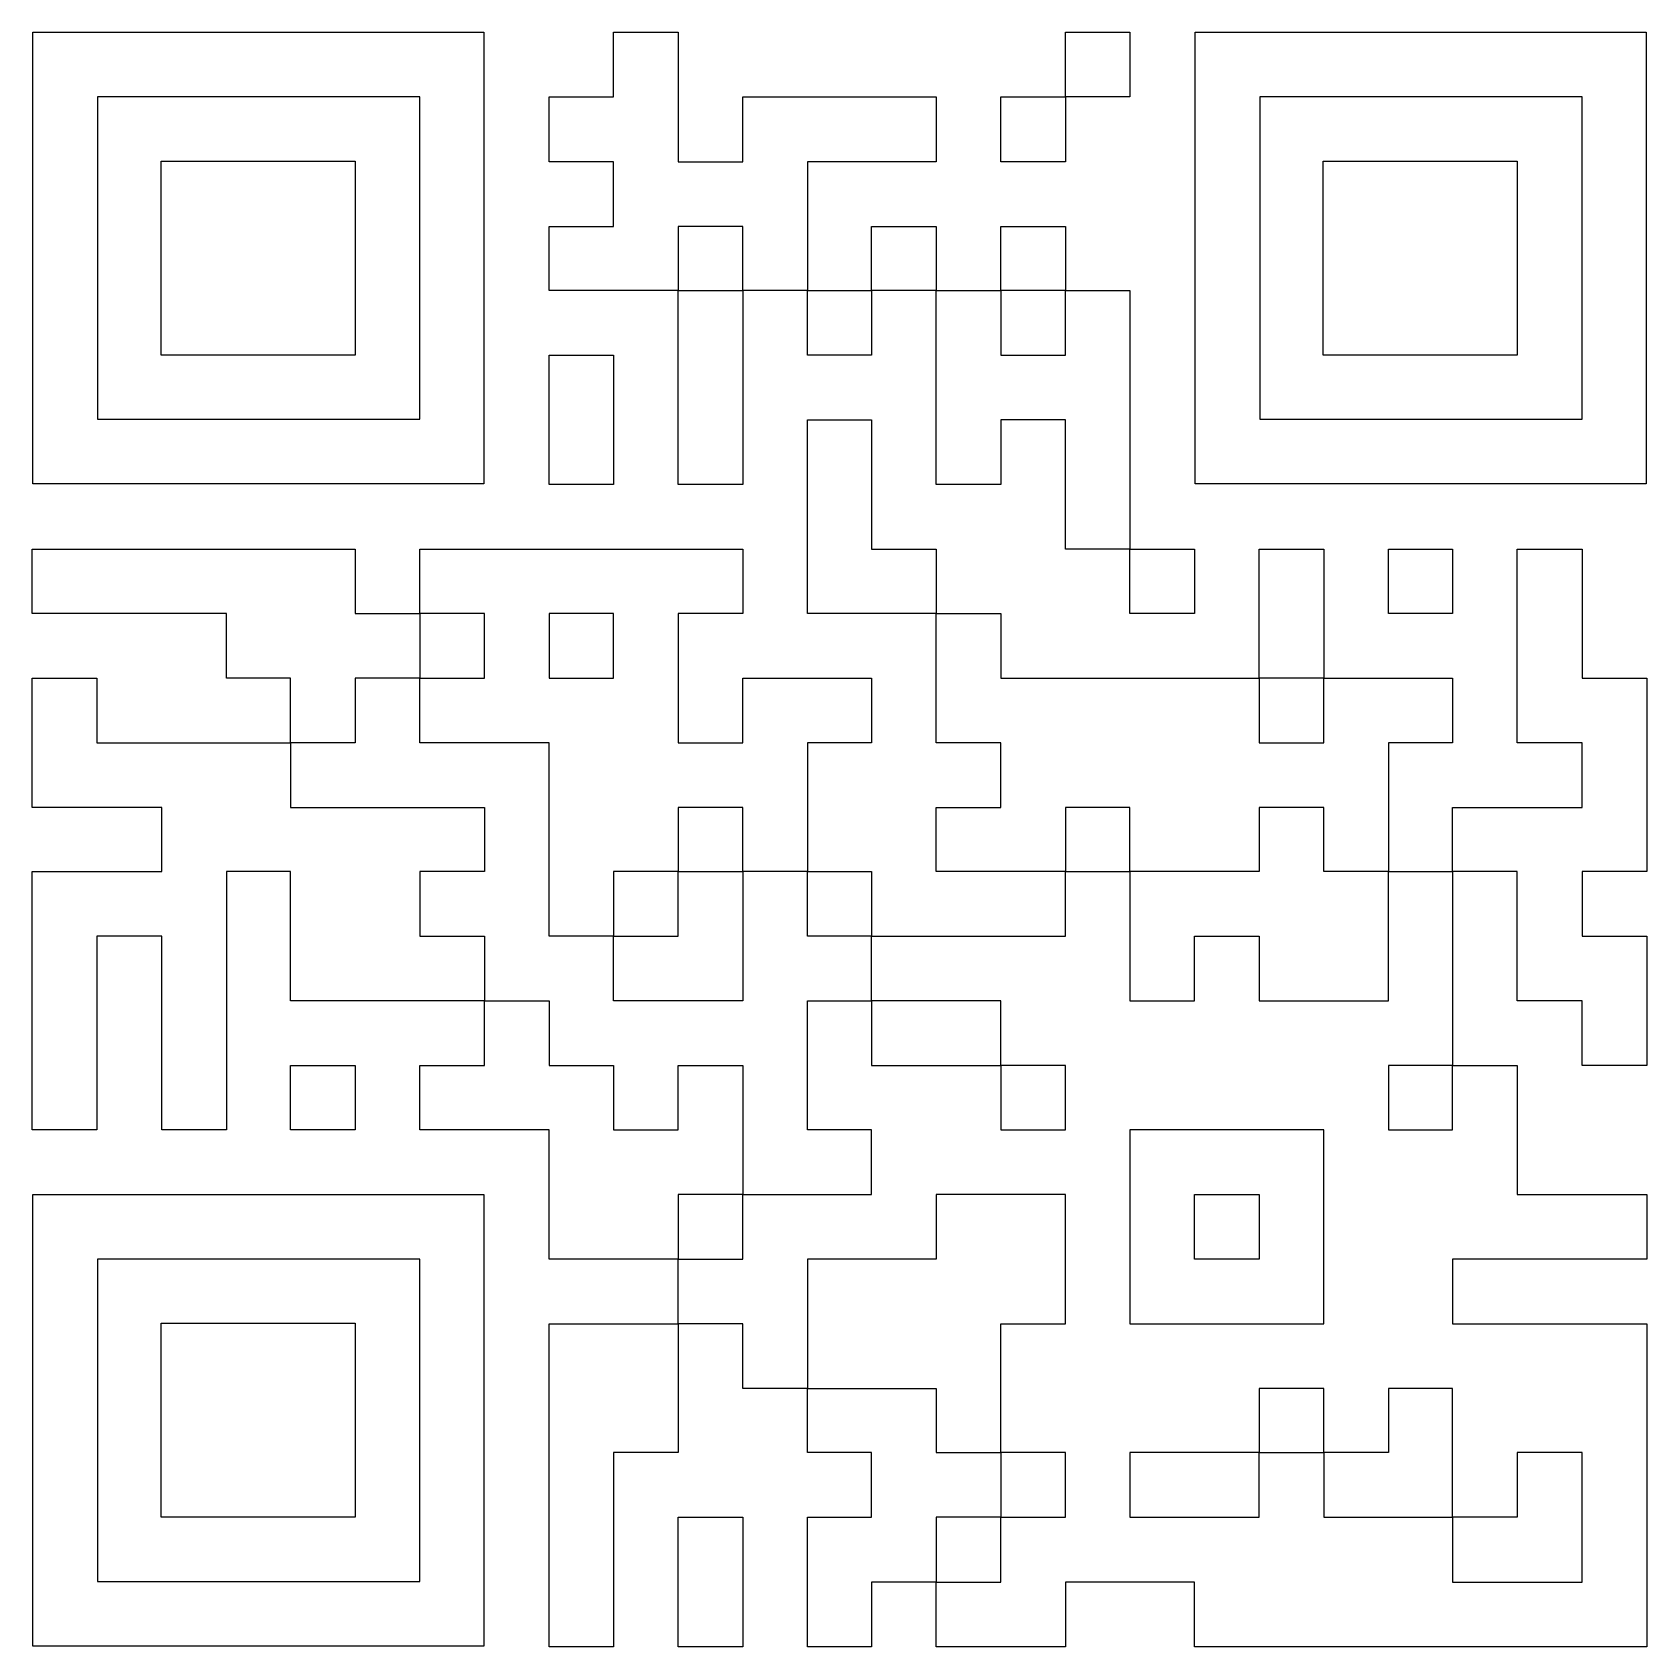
# Model space of a CAD drawing. Extents: x 0 to 38, y 0 to 38.
import ezdxf

# ---------------------------------------------------------------- set-up
doc = ezdxf.new("R2010")
doc.units = 0
doc.layers.get('0').update_dxf_attribs({"linetype": 'CONTINUOUS'})

msp = doc.modelspace()

# ---------------------------------------------------------------- linework, layer by layer
at = {"color": 7}
for p, q in [((0.015704, 32.684715), (0.015704, 38.000005)), ((0.015704, 38.000005), (5.323145, 38.000005)), ((5.323145, 38.000005), (10.630581, 38.000005)), ((10.630581, 38.000005), (10.630581, 32.684715)), ((13.676865, 37.238435), (13.676865, 38.000005)), ((13.676865, 38.000005), (14.438435, 38.000005)), ((14.438435, 38.000005), (15.200005, 38.000005)), ((15.200005, 38.000005), (15.200005, 36.476865)), ((24.323145, 37.238435), (24.323145, 38.000005)), ((24.323145, 38.000005), (25.076864, 38.000005)), ((25.076864, 38.000005), (25.830583, 38.000005)), ((25.830583, 38.000005), (25.830583, 37.238435)), ((27.369424, 32.684715), (27.369424, 38.000005)), ((27.369424, 38.000005), (32.676865, 38.000005)), ((32.676865, 38.000005), (37.984301, 38.000005)), ((37.984301, 38.000005), (37.984301, 32.684715)), ((13.676865, 36.476865), (13.676865, 37.238435)), ((24.323145, 36.476865), (24.323145, 37.238435)), ((25.830583, 37.238435), (25.830583, 36.476865)), ((5.330993, 36.476865), (1.538843, 36.476865)), ((1.538843, 36.476865), (1.538843, 32.684715)), ((9.123146, 36.476865), (5.330993, 36.476865)), ((9.123146, 32.684715), (9.123146, 36.476865)), ((12.169425, 35.71529), (12.169425, 36.476865)), ((12.169425, 36.476865), (12.923143, 36.476865)), ((12.923143, 36.476865), (13.676865, 36.476865)), ((15.200005, 36.476865), (15.200005, 34.95372)), ((16.723144, 35.71529), (16.723144, 36.476865)), ((16.723144, 36.476865), (19.000005, 36.476865)), ((19.000005, 36.476865), (21.276864, 36.476865)), ((21.276864, 36.476865), (21.276864, 35.71529)), ((22.800003, 35.71529), (22.800003, 36.476865)), ((22.800003, 36.476865), (23.561575, 36.476865)), ((23.561575, 36.476865), (24.323145, 36.476865)), ((25.076864, 36.476865), (24.323145, 36.476865)), ((24.323145, 36.476865), (24.323145, 35.71529)), ((25.830583, 36.476865), (25.076864, 36.476865)), ((32.684715, 36.476865), (28.892567, 36.476865)), ((28.892567, 36.476865), (28.892567, 32.684715)), ((36.476861, 36.476865), (32.684715, 36.476865)), ((36.476861, 32.684715), (36.476861, 36.476865)), ((12.169425, 34.95372), (12.169425, 35.71529)), ((16.723144, 34.95372), (16.723144, 35.71529)), ((21.276864, 35.71529), (21.276864, 34.95372)), ((22.800003, 34.95372), (22.800003, 35.71529)), ((24.323145, 35.71529), (24.323145, 34.95372)), ((3.03058, 32.684715), (3.03058, 34.969425)), ((3.03058, 34.969425), (5.315289, 34.969425)), ((5.315289, 34.969425), (7.600004, 34.969425)), ((7.600004, 34.969425), (7.600004, 32.684715)), ((30.384303, 32.684715), (30.384303, 34.969425)), ((30.384303, 34.969425), (32.669015, 34.969425)), ((32.669015, 34.969425), (34.953724, 34.969425)), ((34.953724, 34.969425), (34.953724, 32.684715)), ((12.923143, 34.95372), (12.169425, 34.95372)), ((13.676865, 34.95372), (12.923143, 34.95372)), ((13.676865, 34.192151), (13.676865, 34.95372)), ((15.200005, 34.95372), (15.961574, 34.95372)), ((15.961574, 34.95372), (16.723144, 34.95372)), ((19.761575, 34.95372), (18.246283, 34.95372)), ((18.246283, 34.95372), (18.246283, 33.438435)), ((21.276864, 34.95372), (19.761575, 34.95372)), ((23.561575, 34.95372), (22.800003, 34.95372)), ((24.323145, 34.95372), (23.561575, 34.95372)), ((13.676865, 33.430581), (13.676865, 34.192151)), ((12.169425, 32.676859), (12.169425, 33.430581)), ((12.169425, 33.430581), (12.923143, 33.430581)), ((12.923143, 33.430581), (13.676865, 33.430581)), ((15.961574, 33.430581), (15.200005, 33.430581)), ((15.200005, 33.430581), (15.200005, 32.676859)), ((16.723144, 33.430581), (15.961574, 33.430581)), ((16.723144, 32.676859), (16.723144, 33.430581)), ((18.246283, 33.438435), (18.246283, 31.923146)), ((19.753724, 32.676859), (19.753724, 33.430581)), ((19.753724, 33.430581), (20.515294, 33.430581)), ((20.515294, 33.430581), (21.276864, 33.430581)), ((21.276864, 33.430581), (21.276864, 32.676859)), ((22.800003, 32.676859), (22.800003, 33.430581)), ((22.800003, 33.430581), (23.561575, 33.430581)), ((23.561575, 33.430581), (24.323145, 33.430581)), ((24.323145, 33.430581), (24.323145, 32.676859)), ((0.015704, 27.369424), (0.015704, 32.684715)), ((1.538843, 32.684715), (1.538843, 28.892566)), ((3.03058, 30.400004), (3.03058, 32.684715)), ((7.600004, 32.684715), (7.600004, 30.400004)), ((9.123146, 28.892566), (9.123146, 32.684715)), ((10.630581, 32.684715), (10.630581, 27.369424)), ((27.369424, 27.369424), (27.369424, 32.684715)), ((28.892567, 32.684715), (28.892567, 28.892566)), ((30.384303, 30.400004), (30.384303, 32.684715)), ((34.953724, 32.684715), (34.953724, 30.400004)), ((36.476861, 28.892566), (36.476861, 32.684715)), ((37.984301, 32.684715), (37.984301, 27.369424)), ((12.169425, 31.923146), (12.169425, 32.676859)), ((15.200005, 32.676859), (15.200005, 31.923146)), ((16.723144, 31.923146), (16.723144, 32.676859)), ((19.753724, 31.923146), (19.753724, 32.676859)), ((21.276864, 32.676859), (21.276864, 31.923146)), ((22.800003, 31.923146), (22.800003, 32.676859)), ((24.323145, 32.676859), (24.323145, 31.923146)), ((13.684713, 31.923146), (12.169425, 31.923146)), ((15.200005, 31.923146), (13.684713, 31.923146)), ((15.200005, 29.638434), (15.200005, 31.923146)), ((15.200005, 31.923146), (15.961574, 31.923146)), ((15.961574, 31.923146), (16.723144, 31.923146)), ((17.484713, 31.923146), (16.723144, 31.923146)), ((16.723144, 31.923146), (16.723144, 29.638434)), ((18.246283, 31.923146), (17.484713, 31.923146)), ((18.246283, 31.161573), (18.246283, 31.923146)), ((18.246283, 31.923146), (19.000005, 31.923146)), ((19.000005, 31.923146), (19.753724, 31.923146)), ((20.515294, 31.923146), (19.753724, 31.923146)), ((19.753724, 31.923146), (19.753724, 31.161573)), ((21.276864, 31.923146), (20.515294, 31.923146)), ((21.276864, 29.638434), (21.276864, 31.923146)), ((21.276864, 31.923146), (22.038433, 31.923146)), ((22.038433, 31.923146), (22.800003, 31.923146)), ((23.561575, 31.923146), (22.800003, 31.923146)), ((22.800003, 31.923146), (22.800003, 31.161573)), ((24.323145, 31.923146), (23.561575, 31.923146)), ((24.323145, 31.923146), (25.076864, 31.923146)), ((24.323145, 31.161573), (24.323145, 31.923146)), ((25.076864, 31.923146), (25.830583, 31.923146)), ((25.830583, 31.923146), (25.830583, 28.876864)), ((18.246283, 30.400004), (18.246283, 31.161573)), ((19.753724, 31.161573), (19.753724, 30.400004)), ((22.800003, 31.161573), (22.800003, 30.400004)), ((24.323145, 30.400004), (24.323145, 31.161573)), ((5.315289, 30.400004), (3.03058, 30.400004)), ((7.600004, 30.400004), (5.315289, 30.400004)), ((12.169425, 28.876864), (12.169425, 30.400004)), ((12.169425, 30.400004), (12.923143, 30.400004)), ((12.923143, 30.400004), (13.676865, 30.400004)), ((13.676865, 30.400004), (13.676865, 28.876864)), ((19.000005, 30.400004), (18.246283, 30.400004)), ((19.753724, 30.400004), (19.000005, 30.400004)), ((22.800003, 30.400004), (23.561575, 30.400004)), ((23.561575, 30.400004), (24.323145, 30.400004)), ((32.669015, 30.400004), (30.384303, 30.400004)), ((34.953724, 30.400004), (32.669015, 30.400004)), ((15.200005, 27.353719), (15.200005, 29.638434)), ((16.723144, 29.638434), (16.723144, 27.353719)), ((21.276864, 27.353719), (21.276864, 29.638434)), ((1.538843, 28.892566), (5.330993, 28.892566)), ((5.330993, 28.892566), (9.123146, 28.892566)), ((28.892567, 28.892566), (32.684715, 28.892566)), ((32.684715, 28.892566), (36.476861, 28.892566)), ((12.169425, 27.353719), (12.169425, 28.876864)), ((13.676865, 28.876864), (13.676865, 27.353719)), ((18.246283, 26.600006), (18.246283, 28.876864)), ((18.246283, 28.876864), (19.000005, 28.876864)), ((19.000005, 28.876864), (19.753724, 28.876864)), ((19.753724, 28.876864), (19.753724, 27.353719)), ((23.561575, 28.876864), (22.800003, 28.876864)), ((22.800003, 28.876864), (22.800003, 28.115295)), ((24.323145, 28.876864), (23.561575, 28.876864)), ((24.323145, 27.353719), (24.323145, 28.876864)), ((25.830583, 28.876864), (25.830583, 25.83058)), ((22.800003, 28.115295), (22.800003, 27.353719)), ((5.323145, 27.369424), (0.015704, 27.369424)), ((10.630581, 27.369424), (5.323145, 27.369424)), ((32.676865, 27.369424), (27.369424, 27.369424)), ((37.984301, 27.369424), (32.676865, 27.369424)), ((12.923143, 27.353719), (12.169425, 27.353719)), ((13.676865, 27.353719), (12.923143, 27.353719)), ((15.961574, 27.353719), (15.200005, 27.353719)), ((16.723144, 27.353719), (15.961574, 27.353719)), ((19.753724, 27.353719), (19.753724, 25.83058)), ((22.038433, 27.353719), (21.276864, 27.353719)), ((22.800003, 27.353719), (22.038433, 27.353719)), ((24.323145, 25.83058), (24.323145, 27.353719)), ((18.246283, 24.323145), (18.246283, 26.600006)), ((0, 25.076864), (0, 25.83058)), ((0, 25.83058), (3.800006, 25.83058)), ((3.800006, 25.83058), (7.600004, 25.83058)), ((7.600004, 25.83058), (7.600004, 25.076864)), ((9.123146, 25.076864), (9.123146, 25.83058)), ((9.123146, 25.83058), (12.923143, 25.83058)), ((12.923143, 25.83058), (16.723144, 25.83058)), ((16.723144, 25.83058), (16.723144, 25.076864)), ((19.753724, 25.83058), (20.515294, 25.83058)), ((20.515294, 25.83058), (21.276864, 25.83058)), ((21.276864, 25.83058), (21.276864, 25.076864)), ((25.076864, 25.83058), (24.323145, 25.83058)), ((25.830583, 25.83058), (25.076864, 25.83058)), ((25.830583, 25.076864), (25.830583, 25.83058)), ((25.830583, 25.83058), (26.592152, 25.83058)), ((26.592152, 25.83058), (27.353723, 25.83058)), ((27.353723, 25.83058), (27.353723, 25.076864)), ((28.876864, 24.315288), (28.876864, 25.83058)), ((28.876864, 25.83058), (29.638432, 25.83058)), ((29.638432, 25.83058), (30.400004, 25.83058)), ((30.400004, 25.83058), (30.400004, 24.315288)), ((31.923144, 25.076864), (31.923144, 25.83058)), ((31.923144, 25.83058), (32.676865, 25.83058)), ((32.676865, 25.83058), (33.430584, 25.83058)), ((33.430584, 25.83058), (33.430584, 25.076864)), ((34.953724, 23.553719), (34.953724, 25.83058)), ((34.953724, 25.83058), (35.715292, 25.83058)), ((35.715292, 25.83058), (36.476861, 25.83058)), ((36.476861, 25.83058), (36.476861, 24.315288)), ((0, 24.323145), (0, 25.076864)), ((7.600004, 25.076864), (7.600004, 24.323145)), ((9.123146, 24.323145), (9.123146, 25.076864)), ((16.723144, 25.076864), (16.723144, 24.323145)), ((21.276864, 25.076864), (21.276864, 24.323145)), ((25.830583, 24.323145), (25.830583, 25.076864)), ((27.353723, 25.076864), (27.353723, 24.323145)), ((31.923144, 24.323145), (31.923144, 25.076864)), ((33.430584, 25.076864), (33.430584, 24.323145)), ((2.284715, 24.323145), (0, 24.323145)), ((4.569424, 24.323145), (2.284715, 24.323145)), ((4.569424, 23.561575), (4.569424, 24.323145)), ((7.600004, 24.323145), (8.361573, 24.323145)), ((8.361573, 24.323145), (9.123146, 24.323145)), ((9.884715, 24.323145), (9.123146, 24.323145)), ((9.123146, 24.323145), (9.123146, 23.561575)), ((10.646285, 24.323145), (9.884715, 24.323145)), ((10.646285, 23.561575), (10.646285, 24.323145)), ((12.923143, 24.323145), (12.169425, 24.323145)), ((12.169425, 24.323145), (12.169425, 23.561575)), ((13.676865, 24.323145), (12.923143, 24.323145)), ((13.676865, 23.561575), (13.676865, 24.323145)), ((15.961574, 24.323145), (15.200005, 24.323145)), ((15.200005, 24.323145), (15.200005, 22.800006)), ((16.723144, 24.323145), (15.961574, 24.323145)), ((19.761575, 24.323145), (18.246283, 24.323145)), ((21.276864, 24.323145), (19.761575, 24.323145)), ((21.276864, 22.800006), (21.276864, 24.323145)), ((21.276864, 24.323145), (22.038433, 24.323145)), ((22.038433, 24.323145), (22.800003, 24.323145)), ((22.800003, 24.323145), (22.800003, 23.561575)), ((26.592152, 24.323145), (25.830583, 24.323145)), ((27.353723, 24.323145), (26.592152, 24.323145)), ((32.676865, 24.323145), (31.923144, 24.323145)), ((33.430584, 24.323145), (32.676865, 24.323145)), ((28.876864, 22.800006), (28.876864, 24.315288)), ((30.400004, 24.315288), (30.400004, 22.800006)), ((36.476861, 24.315288), (36.476861, 22.800006)), ((4.569424, 22.800006), (4.569424, 23.561575)), ((9.123146, 23.561575), (9.123146, 22.800006)), ((10.646285, 22.800006), (10.646285, 23.561575)), ((12.169425, 23.561575), (12.169425, 22.800006)), ((13.676865, 22.800006), (13.676865, 23.561575)), ((22.800003, 23.561575), (22.800003, 22.800006)), ((34.953724, 21.276861), (34.953724, 23.553719)), ((0, 21.276861), (0, 22.800006)), ((0, 22.800006), (0.761575, 22.800006)), ((0.761575, 22.800006), (1.523145, 22.800006)), ((1.523145, 22.800006), (1.523145, 22.038436)), ((5.323145, 22.800006), (4.569424, 22.800006)), ((6.076859, 22.800006), (5.323145, 22.800006)), ((6.076859, 22.038436), (6.076859, 22.800006)), ((8.361573, 22.800006), (7.600004, 22.800006)), ((7.600004, 22.800006), (7.600004, 22.038436)), ((9.123146, 22.800006), (8.361573, 22.800006)), ((9.123146, 22.038436), (9.123146, 22.800006)), ((9.123146, 22.800006), (9.884715, 22.800006)), ((9.884715, 22.800006), (10.646285, 22.800006)), ((12.169425, 22.800006), (12.923143, 22.800006)), ((12.923143, 22.800006), (13.676865, 22.800006)), ((15.200005, 22.800006), (15.200005, 21.276861)), ((16.723144, 22.038436), (16.723144, 22.800006)), ((16.723144, 22.800006), (18.238435, 22.800006)), ((18.238435, 22.800006), (19.753724, 22.800006)), ((19.753724, 22.800006), (19.753724, 22.038436)), ((21.276864, 21.276861), (21.276864, 22.800006)), ((22.800003, 22.800006), (25.838432, 22.800006)), ((25.838432, 22.800006), (28.876864, 22.800006)), ((29.638432, 22.800006), (28.876864, 22.800006)), ((28.876864, 22.800006), (28.876864, 22.038436)), ((30.400004, 22.800006), (29.638432, 22.800006)), ((30.400004, 22.800006), (31.915291, 22.800006)), ((30.400004, 22.038436), (30.400004, 22.800006)), ((31.915291, 22.800006), (33.430584, 22.800006)), ((33.430584, 22.800006), (33.430584, 22.038436)), ((36.476861, 22.800006), (37.238433, 22.800006)), ((37.238433, 22.800006), (38.000001, 22.800006)), ((38.000001, 22.800006), (38.000001, 20.523145)), ((1.523145, 22.038436), (1.523145, 21.276861)), ((6.076859, 21.276861), (6.076859, 22.038436)), ((7.600004, 22.038436), (7.600004, 21.276861)), ((9.123146, 21.276861), (9.123146, 22.038436)), ((16.723144, 21.276861), (16.723144, 22.038436)), ((19.753724, 22.038436), (19.753724, 21.276861)), ((28.876864, 22.038436), (28.876864, 21.276861)), ((30.400004, 21.276861), (30.400004, 22.038436)), ((33.430584, 22.038436), (33.430584, 21.276861)), ((0, 19.753721), (0, 21.276861)), ((1.523145, 21.276861), (3.800006, 21.276861)), ((3.800006, 21.276861), (6.076859, 21.276861)), ((6.838434, 21.276861), (6.076859, 21.276861)), ((6.076859, 21.276861), (6.076859, 20.515291)), ((7.600004, 21.276861), (6.838434, 21.276861)), ((10.646285, 21.276861), (9.123146, 21.276861)), ((12.169425, 21.276861), (10.646285, 21.276861)), ((12.169425, 18.999999), (12.169425, 21.276861)), ((15.200005, 21.276861), (15.961574, 21.276861)), ((15.961574, 21.276861), (16.723144, 21.276861)), ((19.000005, 21.276861), (18.246283, 21.276861)), ((18.246283, 21.276861), (18.246283, 19.761575)), ((19.753724, 21.276861), (19.000005, 21.276861)), ((22.038433, 21.276861), (21.276864, 21.276861)), ((22.800003, 21.276861), (22.038433, 21.276861)), ((22.800003, 20.515291), (22.800003, 21.276861)), ((28.876864, 21.276861), (29.638432, 21.276861)), ((29.638432, 21.276861), (30.400004, 21.276861)), ((32.676865, 21.276861), (31.923144, 21.276861)), ((31.923144, 21.276861), (31.923144, 19.761575)), ((33.430584, 21.276861), (32.676865, 21.276861)), ((35.715292, 21.276861), (34.953724, 21.276861)), ((36.476861, 21.276861), (35.715292, 21.276861)), ((36.476861, 20.515291), (36.476861, 21.276861)), ((38.000001, 20.523145), (38.000001, 18.246286)), ((6.076859, 20.515291), (6.076859, 19.753721)), ((22.800003, 19.753721), (22.800003, 20.515291)), ((36.476861, 19.753721), (36.476861, 20.515291)), ((18.246283, 19.761575), (18.246283, 18.246286)), ((31.923144, 19.761575), (31.923144, 18.246286)), ((1.523145, 19.753721), (0, 19.753721)), ((3.046284, 19.753721), (1.523145, 19.753721)), ((3.046284, 18.999999), (3.046284, 19.753721)), ((6.076859, 19.753721), (8.361573, 19.753721)), ((8.361573, 19.753721), (10.646285, 19.753721)), ((10.646285, 19.753721), (10.646285, 18.999999)), ((15.961574, 19.753721), (15.200005, 19.753721)), ((15.200005, 19.753721), (15.200005, 18.999999)), ((16.723144, 19.753721), (15.961574, 19.753721)), ((16.723144, 18.999999), (16.723144, 19.753721)), ((21.276864, 18.999999), (21.276864, 19.753721)), ((21.276864, 19.753721), (22.038433, 19.753721)), ((22.038433, 19.753721), (22.800003, 19.753721)), ((25.076864, 19.753721), (24.323145, 19.753721)), ((24.323145, 19.753721), (24.323145, 18.999999)), ((25.830583, 19.753721), (25.076864, 19.753721)), ((25.830583, 18.999999), (25.830583, 19.753721)), ((29.638432, 19.753721), (28.876864, 19.753721)), ((28.876864, 19.753721), (28.876864, 18.999999)), ((30.400004, 19.753721), (29.638432, 19.753721)), ((30.400004, 18.999999), (30.400004, 19.753721)), ((33.430584, 18.999999), (33.430584, 19.753721)), ((33.430584, 19.753721), (34.953724, 19.753721)), ((34.953724, 19.753721), (36.476861, 19.753721)), ((3.046284, 18.246286), (3.046284, 18.999999)), ((10.646285, 18.999999), (10.646285, 18.246286)), ((12.169425, 16.723144), (12.169425, 18.999999)), ((15.200005, 18.999999), (15.200005, 18.246286)), ((16.723144, 18.246286), (16.723144, 18.999999)), ((21.276864, 18.246286), (21.276864, 18.999999)), ((24.323145, 18.999999), (24.323145, 18.246286)), ((25.830583, 18.246286), (25.830583, 18.999999)), ((28.876864, 18.999999), (28.876864, 18.246286)), ((30.400004, 18.246286), (30.400004, 18.999999)), ((33.430584, 18.246286), (33.430584, 18.999999)), ((0, 15.207856), (0, 18.246286)), ((0, 18.246286), (1.523145, 18.246286)), ((1.523145, 18.246286), (3.046284, 18.246286)), ((5.323145, 18.246286), (4.569424, 18.246286)), ((4.569424, 18.246286), (4.569424, 15.207856)), ((6.076859, 18.246286), (5.323145, 18.246286)), ((6.076859, 16.723144), (6.076859, 18.246286)), ((9.884715, 18.246286), (9.123146, 18.246286)), ((9.123146, 18.246286), (9.123146, 17.484714)), ((10.646285, 18.246286), (9.884715, 18.246286)), ((14.438435, 18.246286), (13.676865, 18.246286)), ((13.676865, 18.246286), (13.676865, 17.484714)), ((15.200005, 18.246286), (14.438435, 18.246286)), ((15.200005, 17.484714), (15.200005, 18.246286)), ((15.200005, 18.246286), (15.961574, 18.246286)), ((15.961574, 18.246286), (16.723144, 18.246286)), ((17.484713, 18.246286), (16.723144, 18.246286)), ((16.723144, 18.246286), (16.723144, 16.723144)), ((18.246283, 18.246286), (17.484713, 18.246286)), ((18.246283, 18.246286), (19.000005, 18.246286)), ((18.246283, 17.484714), (18.246283, 18.246286)), ((19.000005, 18.246286), (19.753724, 18.246286)), ((19.753724, 18.246286), (19.753724, 17.484714)), ((22.800003, 18.246286), (21.276864, 18.246286)), ((24.323145, 18.246286), (22.800003, 18.246286)), ((24.323145, 17.484714), (24.323145, 18.246286)), ((24.323145, 18.246286), (25.076864, 18.246286)), ((25.076864, 18.246286), (25.830583, 18.246286)), ((27.353723, 18.246286), (25.830583, 18.246286)), ((25.830583, 18.246286), (25.830583, 16.723144)), ((28.876864, 18.246286), (27.353723, 18.246286)), ((31.161572, 18.246286), (30.400004, 18.246286)), ((31.923144, 18.246286), (31.161572, 18.246286)), ((31.923144, 18.246286), (32.676865, 18.246286)), ((31.923144, 16.723144), (31.923144, 18.246286)), ((32.676865, 18.246286), (33.430584, 18.246286)), ((34.192152, 18.246286), (33.430584, 18.246286)), ((33.430584, 18.246286), (33.430584, 15.961572)), ((34.953724, 18.246286), (34.192152, 18.246286)), ((34.953724, 16.723144), (34.953724, 18.246286)), ((37.238433, 18.246286), (36.476861, 18.246286)), ((36.476861, 18.246286), (36.476861, 17.484714)), ((38.000001, 18.246286), (37.238433, 18.246286)), ((9.123146, 17.484714), (9.123146, 16.723144)), ((13.676865, 17.484714), (13.676865, 16.723144)), ((15.200005, 16.723144), (15.200005, 17.484714)), ((18.246283, 16.723144), (18.246283, 17.484714)), ((19.753724, 17.484714), (19.753724, 16.723144)), ((24.323145, 16.723144), (24.323145, 17.484714)), ((36.476861, 17.484714), (36.476861, 16.723144)), ((2.284715, 16.723144), (1.523145, 16.723144)), ((1.523145, 16.723144), (1.523145, 14.446286)), ((3.046284, 16.723144), (2.284715, 16.723144)), ((3.046284, 14.446286), (3.046284, 16.723144)), ((6.076859, 15.199998), (6.076859, 16.723144)), ((9.123146, 16.723144), (9.884715, 16.723144)), ((9.884715, 16.723144), (10.646285, 16.723144)), ((10.646285, 16.723144), (10.646285, 15.961572)), ((12.923143, 16.723144), (12.169425, 16.723144)), ((13.676865, 16.723144), (12.923143, 16.723144)), ((13.676865, 15.961572), (13.676865, 16.723144)), ((13.676865, 16.723144), (14.438435, 16.723144)), ((14.438435, 16.723144), (15.200005, 16.723144)), ((16.723144, 16.723144), (16.723144, 15.199998)), ((19.000005, 16.723144), (18.246283, 16.723144)), ((19.753724, 16.723144), (19.000005, 16.723144)), ((19.753724, 16.723144), (22.038433, 16.723144)), ((19.753724, 15.961572), (19.753724, 16.723144)), ((22.038433, 16.723144), (24.323145, 16.723144)), ((25.830583, 16.723144), (25.830583, 15.199998)), ((27.353723, 15.961572), (27.353723, 16.723144)), ((27.353723, 16.723144), (28.115295, 16.723144)), ((28.115295, 16.723144), (28.876864, 16.723144)), ((28.876864, 16.723144), (28.876864, 15.961572)), ((31.923144, 15.199998), (31.923144, 16.723144)), ((34.953724, 15.199998), (34.953724, 16.723144)), ((36.476861, 16.723144), (37.238433, 16.723144)), ((37.238433, 16.723144), (38.000001, 16.723144)), ((38.000001, 16.723144), (38.000001, 15.199998)), ((10.646285, 15.961572), (10.646285, 15.199998)), ((13.676865, 15.199998), (13.676865, 15.961572)), ((19.753724, 15.199998), (19.753724, 15.961572)), ((27.353723, 15.199998), (27.353723, 15.961572)), ((28.876864, 15.961572), (28.876864, 15.199998)), ((33.430584, 15.961572), (33.430584, 13.676859)), ((0, 12.169427), (0, 15.207856)), ((4.569424, 15.207856), (4.569424, 12.169427)), ((8.361573, 15.199998), (6.076859, 15.199998)), ((10.646285, 15.199998), (8.361573, 15.199998)), ((10.646285, 14.438428), (10.646285, 15.199998)), ((10.646285, 15.199998), (11.407855, 15.199998)), ((11.407855, 15.199998), (12.169425, 15.199998)), ((12.169425, 15.199998), (12.169425, 14.438428)), ((15.200005, 15.199998), (13.676865, 15.199998)), ((16.723144, 15.199998), (15.200005, 15.199998)), ((18.246283, 13.684716), (18.246283, 15.199998)), ((18.246283, 15.199998), (19.000005, 15.199998)), ((19.000005, 15.199998), (19.753724, 15.199998)), ((19.753724, 15.199998), (19.753724, 14.438428)), ((21.276864, 15.199998), (19.753724, 15.199998)), ((22.800003, 15.199998), (21.276864, 15.199998)), ((22.800003, 14.438428), (22.800003, 15.199998)), ((25.830583, 15.199998), (26.592152, 15.199998)), ((26.592152, 15.199998), (27.353723, 15.199998)), ((28.876864, 15.199998), (30.400004, 15.199998)), ((30.400004, 15.199998), (31.923144, 15.199998)), ((35.715292, 15.199998), (34.953724, 15.199998)), ((36.476861, 15.199998), (35.715292, 15.199998)), ((36.476861, 14.438428), (36.476861, 15.199998)), ((38.000001, 15.199998), (38.000001, 13.676859)), ((1.523145, 14.446286), (1.523145, 12.169427)), ((3.046284, 12.169427), (3.046284, 14.446286)), ((10.646285, 13.676859), (10.646285, 14.438428)), ((12.169425, 14.438428), (12.169425, 13.676859)), ((19.753724, 14.438428), (19.753724, 13.676859)), ((22.800003, 13.676859), (22.800003, 14.438428)), ((36.476861, 13.676859), (36.476861, 14.438428)), ((18.246283, 12.169427), (18.246283, 13.684716)), ((6.076859, 12.92314), (6.076859, 13.676859)), ((6.076859, 13.676859), (6.838434, 13.676859)), ((6.838434, 13.676859), (7.600004, 13.676859)), ((7.600004, 13.676859), (7.600004, 12.92314)), ((9.123146, 12.92314), (9.123146, 13.676859)), ((9.123146, 13.676859), (9.884715, 13.676859)), ((9.884715, 13.676859), (10.646285, 13.676859)), ((12.169425, 13.676859), (12.923143, 13.676859)), ((12.923143, 13.676859), (13.676865, 13.676859)), ((13.676865, 13.676859), (13.676865, 12.92314)), ((15.200005, 12.92314), (15.200005, 13.676859)), ((15.200005, 13.676859), (15.961574, 13.676859)), ((15.961574, 13.676859), (16.723144, 13.676859)), ((16.723144, 13.676859), (16.723144, 12.161572)), ((19.753724, 13.676859), (21.276864, 13.676859)), ((21.276864, 13.676859), (22.800003, 13.676859)), ((22.800003, 13.676859), (22.800003, 12.92314)), ((23.561575, 13.676859), (22.800003, 13.676859)), ((24.323145, 13.676859), (23.561575, 13.676859)), ((24.323145, 12.92314), (24.323145, 13.676859)), ((32.676865, 13.676859), (31.923144, 13.676859)), ((31.923144, 13.676859), (31.923144, 12.92314)), ((33.430584, 13.676859), (32.676865, 13.676859)), ((33.430584, 13.676859), (34.192152, 13.676859)), ((33.430584, 12.92314), (33.430584, 13.676859)), ((34.192152, 13.676859), (34.953724, 13.676859)), ((34.953724, 13.676859), (34.953724, 12.161572)), ((37.238433, 13.676859), (36.476861, 13.676859)), ((38.000001, 13.676859), (37.238433, 13.676859)), ((6.076859, 12.169427), (6.076859, 12.92314)), ((7.600004, 12.92314), (7.600004, 12.169427)), ((9.123146, 12.169427), (9.123146, 12.92314)), ((13.676865, 12.92314), (13.676865, 12.169427)), ((15.200005, 12.169427), (15.200005, 12.92314)), ((22.800003, 12.92314), (22.800003, 12.169427)), ((24.323145, 12.169427), (24.323145, 12.92314)), ((31.923144, 12.92314), (31.923144, 12.169427)), ((33.430584, 12.169427), (33.430584, 12.92314)), ((0.761575, 12.169427), (0, 12.169427)), ((1.523145, 12.169427), (0.761575, 12.169427)), ((3.807854, 12.169427), (3.046284, 12.169427)), ((4.569424, 12.169427), (3.807854, 12.169427)), ((6.838434, 12.169427), (6.076859, 12.169427)), ((7.600004, 12.169427), (6.838434, 12.169427)), ((10.646285, 12.169427), (9.123146, 12.169427)), ((12.169425, 12.169427), (10.646285, 12.169427)), ((12.169425, 10.646284), (12.169425, 12.169427)), ((13.676865, 12.169427), (14.438435, 12.169427)), ((14.438435, 12.169427), (15.200005, 12.169427)), ((16.723144, 12.161572), (16.723144, 10.646284)), ((19.000005, 12.169427), (18.246283, 12.169427)), ((19.753724, 12.169427), (19.000005, 12.169427)), ((19.753724, 11.407855), (19.753724, 12.169427)), ((22.800003, 12.169427), (23.561575, 12.169427)), ((23.561575, 12.169427), (24.323145, 12.169427)), ((28.115295, 12.169427), (25.830583, 12.169427)), ((25.830583, 12.169427), (25.830583, 9.88471)), ((30.400004, 12.169427), (28.115295, 12.169427)), ((30.400004, 9.88471), (30.400004, 12.169427)), ((31.923144, 12.169427), (32.676865, 12.169427)), ((32.676865, 12.169427), (33.430584, 12.169427)), ((34.953724, 12.161572), (34.953724, 10.646284)), ((19.753724, 10.646284), (19.753724, 11.407855)), ((0.015704, 5.33099), (0.015704, 10.646284)), ((0.015704, 10.646284), (5.323145, 10.646284)), ((5.323145, 10.646284), (10.630581, 10.646284)), ((10.630581, 10.646284), (10.630581, 5.33099)), ((12.169425, 9.123138), (12.169425, 10.646284)), ((15.961574, 10.646284), (15.200005, 10.646284)), ((15.200005, 10.646284), (15.200005, 9.88471)), ((16.723144, 10.646284), (15.961574, 10.646284)), ((16.723144, 9.88471), (16.723144, 10.646284)), ((16.723144, 10.646284), (18.238435, 10.646284)), ((18.238435, 10.646284), (19.753724, 10.646284)), ((22.800003, 10.646284), (21.276864, 10.646284)), ((21.276864, 10.646284), (21.276864, 9.88471)), ((24.323145, 10.646284), (22.800003, 10.646284)), ((24.323145, 9.123138), (24.323145, 10.646284)), ((27.353723, 9.88471), (27.353723, 10.646284)), ((27.353723, 10.646284), (28.115295, 10.646284)), ((28.115295, 10.646284), (28.876864, 10.646284)), ((28.876864, 10.646284), (28.876864, 9.88471)), ((34.953724, 10.646284), (36.476861, 10.646284)), ((36.476861, 10.646284), (38.000001, 10.646284)), ((38.000001, 10.646284), (38.000001, 9.88471)), ((15.200005, 9.88471), (15.200005, 9.123138)), ((16.723144, 9.123138), (16.723144, 9.88471)), ((21.276864, 9.88471), (21.276864, 9.123138)), ((25.830583, 9.88471), (25.830583, 7.600001)), ((27.353723, 9.123138), (27.353723, 9.88471)), ((28.876864, 9.88471), (28.876864, 9.123138)), ((30.400004, 7.600001), (30.400004, 9.88471)), ((38.000001, 9.88471), (38.000001, 9.123138)), ((5.330993, 9.123138), (1.538843, 9.123138)), ((1.538843, 9.123138), (1.538843, 5.33099)), ((9.123146, 9.123138), (5.330993, 9.123138)), ((9.123146, 5.33099), (9.123146, 9.123138)), ((13.684713, 9.123138), (12.169425, 9.123138)), ((15.200005, 9.123138), (13.684713, 9.123138)), ((15.200005, 8.361572), (15.200005, 9.123138)), ((15.200005, 9.123138), (15.961574, 9.123138)), ((15.961574, 9.123138), (16.723144, 9.123138)), ((19.761575, 9.123138), (18.246283, 9.123138)), ((18.246283, 9.123138), (18.246283, 7.600001)), ((21.276864, 9.123138), (19.761575, 9.123138)), ((24.323145, 7.600001), (24.323145, 9.123138)), ((28.115295, 9.123138), (27.353723, 9.123138)), ((28.876864, 9.123138), (28.115295, 9.123138)), ((35.715292, 9.123138), (33.430584, 9.123138)), ((33.430584, 9.123138), (33.430584, 8.361572)), ((38.000001, 9.123138), (35.715292, 9.123138)), ((15.200005, 7.600001), (15.200005, 8.361572)), ((33.430584, 8.361572), (33.430584, 7.600001)), ((3.03058, 5.33099), (3.03058, 7.615704)), ((3.03058, 7.615704), (5.315289, 7.615704)), ((5.315289, 7.615704), (7.600004, 7.615704)), ((7.600004, 7.615704), (7.600004, 5.33099)), ((12.169425, 3.799997), (12.169425, 7.600001)), ((12.169425, 7.600001), (13.684713, 7.600001)), ((13.684713, 7.600001), (15.200005, 7.600001)), ((15.961574, 7.600001), (15.200005, 7.600001)), ((15.200005, 7.600001), (15.200005, 6.084706)), ((16.723144, 7.600001), (15.961574, 7.600001)), ((16.723144, 6.838427), (16.723144, 7.600001)), ((18.246283, 7.600001), (18.246283, 6.076861)), ((22.800003, 6.084706), (22.800003, 7.600001)), ((22.800003, 7.600001), (23.561575, 7.600001)), ((23.561575, 7.600001), (24.323145, 7.600001)), ((25.830583, 7.600001), (28.115295, 7.600001)), ((28.115295, 7.600001), (30.400004, 7.600001)), ((33.430584, 7.600001), (35.715292, 7.600001)), ((35.715292, 7.600001), (38.000001, 7.600001)), ((38.000001, 7.600001), (38.000001, 3.799997)), ((16.723144, 6.076861), (16.723144, 6.838427)), ((15.200005, 6.084706), (15.200005, 4.569418)), ((22.800003, 4.569418), (22.800003, 6.084706)), ((17.484713, 6.076861), (16.723144, 6.076861)), ((18.246283, 6.076861), (17.484713, 6.076861)), ((18.246283, 5.323137), (18.246283, 6.076861)), ((18.246283, 6.076861), (19.761575, 6.076861)), ((19.761575, 6.076861), (21.276864, 6.076861)), ((21.276864, 6.076861), (21.276864, 5.323137)), ((29.638432, 6.076861), (28.876864, 6.076861)), ((28.876864, 6.076861), (28.876864, 5.323137)), ((30.400004, 6.076861), (29.638432, 6.076861)), ((30.400004, 5.323137), (30.400004, 6.076861)), ((32.676865, 6.076861), (31.923144, 6.076861)), ((31.923144, 6.076861), (31.923144, 5.323137)), ((33.430584, 6.076861), (32.676865, 6.076861)), ((33.430584, 4.561568), (33.430584, 6.076861)), ((0.015704, 0.015706), (0.015704, 5.33099)), ((1.538843, 5.33099), (1.538843, 1.538844)), ((3.03058, 3.046281), (3.03058, 5.33099)), ((7.600004, 5.33099), (7.600004, 3.046281)), ((9.123146, 1.538844), (9.123146, 5.33099)), ((10.630581, 5.33099), (10.630581, 0.015706)), ((18.246283, 4.569418), (18.246283, 5.323137)), ((21.276864, 5.323137), (21.276864, 4.569418)), ((28.876864, 5.323137), (28.876864, 4.569418)), ((30.400004, 4.569418), (30.400004, 5.323137)), ((31.923144, 5.323137), (31.923144, 4.569418)), ((14.438435, 4.569418), (13.676865, 4.569418)), ((13.676865, 4.569418), (13.676865, 2.284709)), ((15.200005, 4.569418), (14.438435, 4.569418)), ((19.000005, 4.569418), (18.246283, 4.569418)), ((19.753724, 4.569418), (19.000005, 4.569418)), ((19.753724, 3.80785), (19.753724, 4.569418)), ((21.276864, 4.569418), (22.038433, 4.569418)), ((22.038433, 4.569418), (22.800003, 4.569418)), ((23.561575, 4.569418), (22.800003, 4.569418)), ((22.800003, 4.569418), (22.800003, 3.80785)), ((24.323145, 4.569418), (23.561575, 4.569418)), ((24.323145, 3.80785), (24.323145, 4.569418)), ((27.353723, 4.569418), (25.830583, 4.569418)), ((25.830583, 4.569418), (25.830583, 3.80785)), ((28.876864, 4.569418), (27.353723, 4.569418)), ((28.876864, 3.80785), (28.876864, 4.569418)), ((28.876864, 4.569418), (29.638432, 4.569418)), ((29.638432, 4.569418), (30.400004, 4.569418)), ((31.161572, 4.569418), (30.400004, 4.569418)), ((30.400004, 4.569418), (30.400004, 3.80785)), ((31.923144, 4.569418), (31.161572, 4.569418)), ((33.430584, 3.046281), (33.430584, 4.561568)), ((35.715292, 4.569418), (34.953724, 4.569418)), ((34.953724, 4.569418), (34.953724, 3.80785)), ((36.476861, 4.569418), (35.715292, 4.569418)), ((36.476861, 3.046281), (36.476861, 4.569418)), ((19.753724, 3.046281), (19.753724, 3.80785)), ((22.800003, 3.80785), (22.800003, 3.046281)), ((24.323145, 3.046281), (24.323145, 3.80785)), ((25.830583, 3.80785), (25.830583, 3.046281)), ((28.876864, 3.046281), (28.876864, 3.80785)), ((30.400004, 3.80785), (30.400004, 3.046281)), ((34.953724, 3.80785), (34.953724, 3.046281)), ((12.169425, -0.000002), (12.169425, 3.799997)), ((38.000001, 3.799997), (38.000001, -0.000002)), ((5.315289, 3.046281), (3.03058, 3.046281)), ((7.600004, 3.046281), (5.315289, 3.046281)), ((15.200005, 1.523141), (15.200005, 3.046281)), ((15.200005, 3.046281), (15.961574, 3.046281)), ((15.961574, 3.046281), (16.723144, 3.046281)), ((16.723144, 3.046281), (16.723144, 1.523141)), ((18.246283, 1.523141), (18.246283, 3.046281)), ((18.246283, 3.046281), (19.000005, 3.046281)), ((19.000005, 3.046281), (19.753724, 3.046281)), ((22.038433, 3.046281), (21.276864, 3.046281)), ((21.276864, 3.046281), (21.276864, 2.284709)), ((22.800003, 3.046281), (22.038433, 3.046281)), ((22.800003, 2.284709), (22.800003, 3.046281)), ((22.800003, 3.046281), (23.561575, 3.046281)), ((23.561575, 3.046281), (24.323145, 3.046281)), ((25.830583, 3.046281), (27.353723, 3.046281)), ((27.353723, 3.046281), (28.876864, 3.046281)), ((30.400004, 3.046281), (31.915291, 3.046281)), ((31.915291, 3.046281), (33.430584, 3.046281)), ((34.192152, 3.046281), (33.430584, 3.046281)), ((33.430584, 3.046281), (33.430584, 2.284709)), ((34.953724, 3.046281), (34.192152, 3.046281)), ((36.476861, 1.523141), (36.476861, 3.046281)), ((13.676865, 2.284709), (13.676865, -0.000002)), ((21.276864, 2.284709), (21.276864, 1.523141)), ((22.800003, 1.523141), (22.800003, 2.284709)), ((33.430584, 2.284709), (33.430584, 1.523141)), ((1.538843, 1.538844), (5.330993, 1.538844)), ((5.330993, 1.538844), (9.123146, 1.538844)), ((15.200005, -0.000002), (15.200005, 1.523141)), ((16.723144, 1.523141), (16.723144, -0.000002)), ((18.246283, -0.000002), (18.246283, 1.523141)), ((20.515294, 1.523141), (19.753724, 1.523141)), ((19.753724, 1.523141), (19.753724, 0.761569)), ((21.276864, 1.523141), (20.515294, 1.523141)), ((21.276864, 0.761569), (21.276864, 1.523141)), ((21.276864, 1.523141), (22.038433, 1.523141)), ((22.038433, 1.523141), (22.800003, 1.523141)), ((25.838432, 1.523141), (24.323145, 1.523141)), ((24.323145, 1.523141), (24.323145, 0.761569)), ((27.353723, 1.523141), (25.838432, 1.523141)), ((27.353723, 0.761569), (27.353723, 1.523141)), ((33.430584, 1.523141), (34.953724, 1.523141)), ((34.953724, 1.523141), (36.476861, 1.523141)), ((19.753724, 0.761569), (19.753724, -0.000002)), ((21.276864, -0.000002), (21.276864, 0.761569)), ((24.323145, 0.761569), (24.323145, -0.000002)), ((27.353723, -0.000002), (27.353723, 0.761569)), ((5.323145, 0.015706), (0.015704, 0.015706)), ((10.630581, 0.015706), (5.323145, 0.015706)), ((12.923143, -0.000002), (12.169425, -0.000002)), ((13.676865, -0.000002), (12.923143, -0.000002)), ((15.961574, -0.000002), (15.200005, -0.000002)), ((16.723144, -0.000002), (15.961574, -0.000002)), ((19.000005, -0.000002), (18.246283, -0.000002)), ((19.753724, -0.000002), (19.000005, -0.000002)), ((22.800003, -0.000002), (21.276864, -0.000002)), ((24.323145, -0.000002), (22.800003, -0.000002)), ((32.676865, -0.000002), (27.353723, -0.000002)), ((38.000001, -0.000002), (32.676865, -0.000002))]:
    msp.add_line(p, q, dxfattribs=at)

doc.saveas('drawing.dxf')
